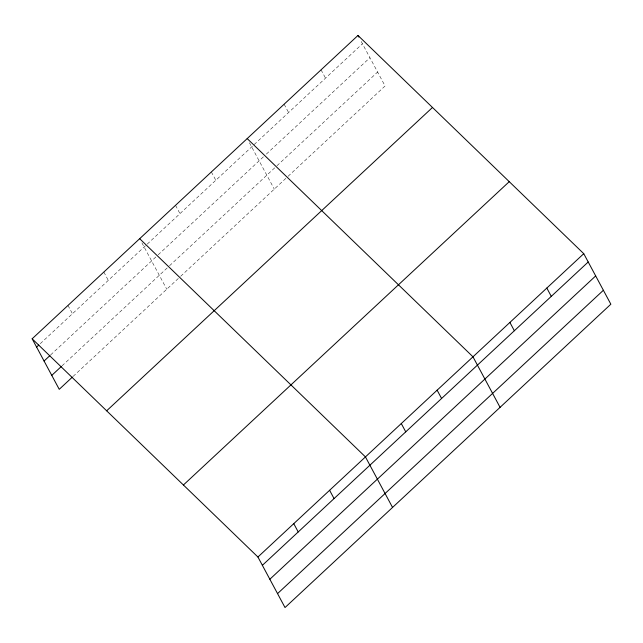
<?xml version="1.0" encoding="UTF-8"?>
<svg xmlns="http://www.w3.org/2000/svg" width="643" height="643" viewBox="0 0 643 643"><rect width="100%" height="100%" fill="white"/><g stroke="black" fill="none" stroke-linecap="round" stroke-linejoin="round"><path stroke-width="0.48" stroke-dasharray="3.21 2.41" d="M40.26 343.692L362.443 43.764M50.66 354.904L157.455 255.488M158.186 254.805L263.469 156.788M266.371 154.095L369.91 57.701M62.017 365.851L168.812 266.435M169.543 265.752L276.241 166.424M276.964 165.749L377.61 72.056M73.141 376.38L179.936 276.964M180.667 276.281L287.333 176.986M288.056 176.311L385.077 85.985L360.217 39.609M321.058 69.838L325.511 78.141M284.134 104.214L288.586 112.525M249.428 142.746L274.296 189.122M211.362 171.954L215.815 180.265M175.515 205.326L179.976 213.629M141.902 242.845L166.77 289.221M103.836 272.053L108.289 280.364M67.989 305.425L72.45 313.736"/><path stroke-width="0.96" d="M32.15 338.789L357.982 35.453L583.756 253.68L610.85 304.211L285.018 607.547L257.923 557.015L32.15 338.789L59.244 389.32L72.41 377.063M36.603 347.099L38.797 345.058M44.078 361.028L49.929 355.587M51.77 375.383L61.286 366.534M106.658 410.805L432.49 107.469M183.416 484.999L509.248 181.664M257.923 557.015L583.756 253.68M262.376 565.318L588.208 261.99M269.843 579.255L595.683 275.919M277.543 593.61L603.383 290.274M247.201 138.591L472.975 356.817L500.069 407.34M139.676 238.69L365.449 456.916L392.543 507.44M546.831 288.056L551.284 296.367M357.982 35.453L358.874 37.117M509.899 322.432L514.352 330.743M437.127 390.18L441.588 398.491M401.288 423.544L405.741 431.855M329.602 490.279L334.063 498.59M293.763 523.643L298.215 531.954"/></g></svg>
